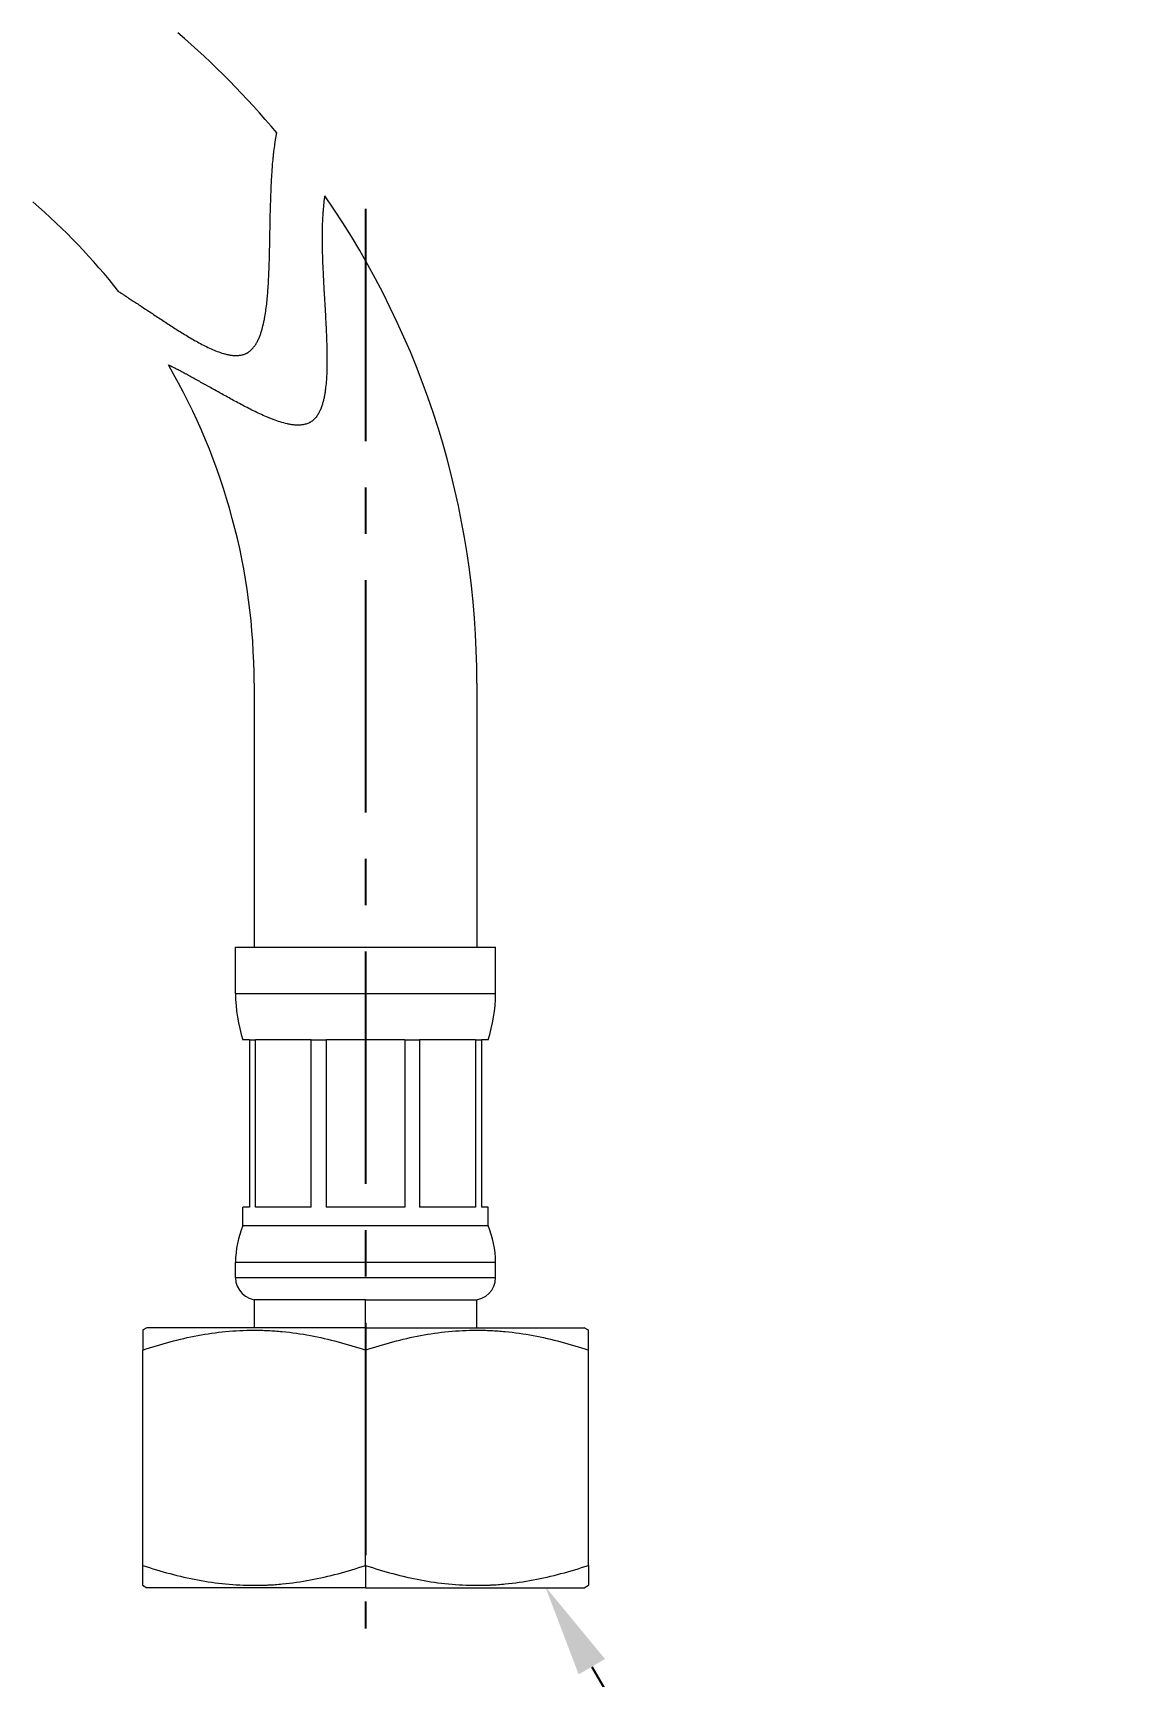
# Model space of a CAD drawing. Extents: x 840 to 1630, y 0 to 579.
# Drawn here: x 1062.3 to 1120.7, y 89.6 to 178.1 of the extents above; entities that cross this region are included whole.
import ezdxf
from ezdxf import colors
from ezdxf.entities.mleader import LeaderData, LeaderLine
from ezdxf.math import Vec2, Vec3

# ---------------------------------------------------------------- set-up
doc = ezdxf.new("R2010")
doc.units = 0
doc.header["$LTSCALE"] = 10
doc.header["$MEASUREMENT"] = 0
doc.linetypes.add('CENTER', pattern=[2, 1.25, -0.25, 0.25, -0.25])
doc.layers.get('0').update_dxf_attribs({"linetype": 'CONTINUOUS'})
doc.layers.add('1', color=7, linetype='CONTINUOUS')
doc.layers.add('BODY', color=7, linetype='CONTINUOUS')
doc.styles.add('Daelim Dimension', font='NanumGothic.ttf')

msp = doc.modelspace()

# ---------------------------------------------------------------- linework, layer by layer
at = {"layer": '1', "color": 7, "linetype": 'Continuous', "lineweight": 18}
for p, q in [((1074.186, 143.07), (1074.186, 128.847)), ((1086.186, 143.07), (1086.186, 128.847)), ((1073.186, 128.847), (1087.186, 128.847)), ((1073.186, 126.345), (1073.186, 128.847)), ((1087.186, 126.345), (1087.186, 128.847)), ((1073.936, 123.847), (1073.586, 123.847)), ((1073.936, 123.847), (1073.936, 114.847)), ((1073.936, 123.847), (1074.27, 123.847)), ((1074.27, 114.847), (1074.27, 123.847)), ((1077.26, 123.847), (1074.27, 123.847)), ((1077.26, 114.847), (1077.26, 123.847)), ((1077.26, 123.847), (1078.065, 123.847)), ((1078.065, 123.847), (1078.065, 114.847)), ((1082.307, 123.847), (1078.065, 123.847)), ((1082.307, 123.847), (1082.307, 114.847)), ((1082.307, 123.847), (1083.1, 123.847)), ((1083.1, 123.847), (1083.1, 114.847)), ((1086.108, 123.847), (1083.1, 123.847)), ((1086.108, 123.847), (1086.108, 114.847)), ((1086.108, 123.847), (1086.436, 123.847)), ((1086.436, 123.847), (1086.436, 114.847)), ((1086.786, 123.847), (1086.436, 123.847)), ((1073.936, 114.847), (1073.586, 114.847)), ((1073.586, 113.847), (1073.586, 114.847)), ((1077.26, 114.847), (1074.27, 114.847)), ((1082.307, 114.847), (1078.065, 114.847)), ((1086.108, 114.847), (1083.1, 114.847)), ((1086.786, 114.847), (1086.436, 114.847)), ((1086.786, 113.847), (1086.786, 114.847)), ((1073.586, 113.847), (1086.786, 113.847)), ((1073.186, 111.047), (1073.186, 111.888)), ((1087.186, 111.047), (1087.186, 111.888)), ((1080.186, 109.847), (1074.186, 109.847)), ((1074.186, 109.847), (1074.186, 108.347)), ((1080.186, 109.847), (1086.186, 109.847)), ((1086.186, 108.347), (1086.186, 109.847)), ((1068.41, 108.347), (1068.182, 108.216)), ((1080.186, 108.347), (1068.41, 108.347)), ((1080.186, 108.347), (1091.963, 108.347)), ((1092.19, 108.216), (1091.963, 108.347)), ((1068.186, 95.548), (1068.186, 107.146)), ((1080.186, 95.547), (1080.186, 107.147)), ((1092.186, 95.548), (1092.186, 107.146)), ((1068.182, 94.478), (1068.41, 94.347)), ((1080.186, 94.347), (1068.41, 94.347)), ((1080.186, 94.347), (1091.963, 94.347)), ((1091.963, 94.347), (1092.19, 94.478))]:
    msp.add_line(p, q, dxfattribs=at)
at = {"layer": '1', "color": 7, "linetype": 'Continuous', "lineweight": 13}
for p, q in [((1073.186, 126.345), (1087.186, 126.345)), ((1073.186, 111.888), (1087.186, 111.888)), ((1073.186, 111.047), (1087.186, 111.047)), ((1080.186, 108.347), (1080.186, 109.847)), ((1080.186, 107.147), (1080.186, 108.347)), ((1080.186, 95.547), (1080.186, 94.347))]:
    msp.add_line(p, q, dxfattribs=at)
at = {"layer": '1', "color": 7, "linetype": 'Continuous', "lineweight": 18}
for centre, radius, start, end in [((1040.05, 143.07), 46.136, 39.97451, 49.38312), ((1040.05, 143.07), 46.136, 0, 34.68219), ((1040.05, 143.07), 34.136, 38.13709, 49.38312), ((1040.05, 143.07), 34.136, 0, 30.13336), ((1081.186, 126.345), 8, 180, 198.19487), ((1079.186, 126.345), 8, 341.80513, 0), ((1078.186, 111.888), 5, 156.92608, 180), ((1082.186, 111.888), 5, 0, 23.07392), ((1074.386, 111.047), 1.2, 180, 270), ((1085.986, 111.047), 1.2, 270, 0)]:
    msp.add_arc(centre, radius, start, end, dxfattribs=at)
for points, knots in [([(1066.899, 164.151), (1066.899, 164.151), (1066.911, 164.143), (1066.943, 164.123), (1066.963, 164.11), (1066.988, 164.094), (1067.007, 164.082), (1067.016, 164.076), (1067.067, 164.044), (1067.116, 164.012), (1067.227, 163.941), (1067.288, 163.902), (1067.371, 163.848), (1067.388, 163.837), (1067.422, 163.815), (1067.44, 163.803), (1067.493, 163.769), (1067.53, 163.745), (1067.641, 163.672), (1067.719, 163.622), (1067.878, 163.517), (1067.961, 163.463), (1068.129, 163.351), (1068.215, 163.294), (1068.39, 163.178), (1068.48, 163.119), (1068.661, 162.998), (1068.753, 162.938), (1069.031, 162.754), (1069.219, 162.629), (1069.603, 162.378), (1069.797, 162.252), (1070.192, 162.002), (1070.393, 161.878), (1070.698, 161.695), (1070.801, 161.634), (1071.008, 161.515), (1071.113, 161.457), (1071.324, 161.342), (1071.431, 161.286), (1071.646, 161.178), (1071.755, 161.126), (1071.975, 161.027), (1072.086, 160.981), (1072.312, 160.895), (1072.426, 160.855), (1072.572, 160.813), (1072.602, 160.805), (1072.661, 160.789), (1072.69, 160.782), (1072.78, 160.762), (1072.839, 160.75), (1072.959, 160.73), (1073.02, 160.723), (1073.141, 160.714), (1073.202, 160.712), (1073.294, 160.715), (1073.324, 160.717), (1073.386, 160.722), (1073.417, 160.726), (1073.508, 160.741), (1073.568, 160.755), (1073.656, 160.784), (1073.685, 160.795), (1073.729, 160.813), (1073.743, 160.82), (1073.771, 160.833), (1073.785, 160.84), (1073.854, 160.878), (1073.907, 160.912), (1073.981, 160.971), (1074.005, 160.992), (1074.052, 161.036), (1074.074, 161.059), (1074.14, 161.13), (1074.18, 161.18), (1074.255, 161.285), (1074.289, 161.34), (1074.338, 161.425), (1074.353, 161.454), (1074.383, 161.513), (1074.398, 161.542), (1074.439, 161.632), (1074.465, 161.692), (1074.512, 161.814), (1074.535, 161.875), (1074.596, 162.062), (1074.632, 162.189), (1074.672, 162.349), (1074.679, 162.381), (1074.694, 162.446), (1074.701, 162.478), (1074.722, 162.575), (1074.735, 162.64), (1074.772, 162.834), (1074.793, 162.964), (1074.831, 163.223), (1074.848, 163.353), (1074.878, 163.613), (1074.891, 163.743), (1074.926, 164.133), (1074.944, 164.393), (1074.974, 164.913), (1074.985, 165.173), (1074.999, 165.563), (1075.004, 165.693), (1075.009, 165.887), (1075.011, 165.952), (1075.015, 166.082), (1075.016, 166.147), (1075.024, 166.47), (1075.029, 166.727), (1075.039, 167.236), (1075.043, 167.488), (1075.053, 167.986), (1075.058, 168.233), (1075.069, 168.72), (1075.076, 168.96), (1075.092, 169.433), (1075.101, 169.666), (1075.115, 169.952), (1075.118, 170.008), (1075.123, 170.093), (1075.124, 170.121), (1075.127, 170.177), (1075.135, 170.317), (1075.143, 170.452), (1075.165, 170.77), (1075.181, 170.972), (1075.206, 171.257), (1075.215, 171.349), (1075.229, 171.482), (1075.234, 171.526), (1075.243, 171.611), (1075.248, 171.653), (1075.271, 171.855), (1075.29, 171.999), (1075.318, 172.188), (1075.326, 172.246), (1075.339, 172.327), (1075.345, 172.365), (1075.351, 172.401), (1075.355, 172.424), (1075.357, 172.435), (1075.366, 172.49), (1075.379, 172.567), (1075.394, 172.649), (1075.4, 172.682), (1075.404, 172.704), (1075.405, 172.71), (1075.405, 172.71)], [0, 0, 0, 0, 0.015625, 0.015625, 0.023437, 0.027344, 0.027344, 0.03125, 0.03125, 0.046875, 0.046875, 0.0625, 0.0625, 0.066406, 0.066406, 0.070312, 0.070312, 0.078125, 0.078125, 0.09375, 0.09375, 0.109375, 0.109375, 0.125, 0.125, 0.140625, 0.140625, 0.15625, 0.15625, 0.1875, 0.1875, 0.21875, 0.21875, 0.25, 0.25, 0.265625, 0.265625, 0.28125, 0.28125, 0.296875, 0.296875, 0.3125, 0.3125, 0.328125, 0.328125, 0.34375, 0.34375, 0.347656, 0.347656, 0.351562, 0.351562, 0.359375, 0.359375, 0.367187, 0.367187, 0.375, 0.375, 0.378906, 0.378906, 0.382812, 0.382812, 0.390625, 0.390625, 0.394531, 0.394531, 0.396484, 0.396484, 0.398437, 0.398437, 0.40625, 0.40625, 0.410156, 0.410156, 0.414062, 0.414062, 0.421875, 0.421875, 0.429687, 0.429687, 0.433594, 0.433594, 0.4375, 0.4375, 0.445312, 0.445312, 0.453125, 0.453125, 0.46875, 0.46875, 0.472656, 0.472656, 0.476562, 0.476562, 0.484375, 0.484375, 0.5, 0.5, 0.515625, 0.515625, 0.53125, 0.53125, 0.5625, 0.5625, 0.59375, 0.59375, 0.609375, 0.609375, 0.617187, 0.617187, 0.625, 0.625, 0.65625, 0.65625, 0.6875, 0.6875, 0.71875, 0.71875, 0.75, 0.75, 0.78125, 0.78125, 0.789062, 0.789062, 0.792969, 0.792969, 0.796875, 0.8125, 0.8125, 0.84375, 0.84375, 0.859375, 0.859375, 0.867187, 0.867187, 0.875, 0.875, 0.90625, 0.90625, 0.921875, 0.921875, 0.929687, 0.933594, 0.933594, 0.9375, 0.9375, 0.953125, 0.96875, 0.984375, 0.984375, 1, 1, 1, 1]), ([(1077.989, 169.322), (1077.989, 169.322), (1077.988, 169.316), (1077.984, 169.288), (1077.981, 169.268), (1077.973, 169.214), (1077.968, 169.181), (1077.96, 169.12), (1077.957, 169.099), (1077.951, 169.051), (1077.948, 169.026), (1077.933, 168.893), (1077.919, 168.763), (1077.899, 168.535), (1077.893, 168.453), (1077.884, 168.323), (1077.882, 168.278), (1077.876, 168.187), (1077.874, 168.141), (1077.862, 167.903), (1077.855, 167.699), (1077.849, 167.374), (1077.848, 167.263), (1077.848, 167.12), (1077.848, 167.091), (1077.848, 167.033), (1077.848, 167.004), (1077.848, 166.917), (1077.848, 166.858), (1077.851, 166.562), (1077.856, 166.32), (1077.871, 165.827), (1077.881, 165.575), (1077.904, 165.065), (1077.917, 164.807), (1077.934, 164.48), (1077.938, 164.414), (1077.945, 164.283), (1077.949, 164.217), (1077.96, 164.019), (1077.968, 163.887), (1077.991, 163.489), (1078.007, 163.223), (1078.037, 162.688), (1078.051, 162.419), (1078.077, 161.881), (1078.088, 161.611), (1078.1, 161.204), (1078.104, 161.069), (1078.108, 160.797), (1078.11, 160.661), (1078.11, 160.389), (1078.109, 160.253), (1078.104, 159.981), (1078.1, 159.845), (1078.088, 159.573), (1078.079, 159.437), (1078.057, 159.166), (1078.043, 159.03), (1078.017, 158.826), (1078.007, 158.758), (1077.986, 158.623), (1077.974, 158.556), (1077.947, 158.422), (1077.932, 158.355), (1077.9, 158.223), (1077.882, 158.157), (1077.843, 158.027), (1077.821, 157.962), (1077.773, 157.834), (1077.746, 157.771), (1077.701, 157.677), (1077.685, 157.646), (1077.652, 157.585), (1077.634, 157.556), (1077.579, 157.468), (1077.539, 157.412), (1077.472, 157.333), (1077.448, 157.307), (1077.399, 157.258), (1077.373, 157.235), (1077.32, 157.192), (1077.292, 157.171), (1077.249, 157.143), (1077.234, 157.133), (1077.204, 157.116), (1077.189, 157.107), (1077.112, 157.067), (1077.048, 157.041), (1076.95, 157.011), (1076.917, 157.003), (1076.866, 156.992), (1076.849, 156.989), (1076.815, 156.983), (1076.798, 156.98), (1076.713, 156.968), (1076.646, 156.964), (1076.51, 156.962), (1076.442, 156.964), (1076.341, 156.973), (1076.307, 156.976), (1076.24, 156.984), (1076.206, 156.989), (1076.106, 157.005), (1076.041, 157.018), (1075.845, 157.061), (1075.718, 157.096), (1075.466, 157.174), (1075.342, 157.218), (1075.157, 157.288), (1075.096, 157.312), (1074.975, 157.361), (1074.914, 157.386), (1074.734, 157.463), (1074.616, 157.516), (1074.382, 157.624), (1074.266, 157.68), (1074.038, 157.792), (1073.925, 157.849), (1073.589, 158.021), (1073.37, 158.137), (1072.939, 158.37), (1072.728, 158.487), (1072.313, 158.717), (1072.109, 158.83), (1071.81, 158.998), (1071.712, 159.053), (1071.566, 159.134), (1071.517, 159.161), (1071.421, 159.215), (1071.373, 159.241), (1071.137, 159.372), (1070.957, 159.472), (1070.7, 159.612), (1070.617, 159.657), (1070.517, 159.711), (1070.497, 159.722), (1070.458, 159.743), (1070.439, 159.753), (1070.381, 159.784), (1070.343, 159.804), (1070.234, 159.863), (1070.165, 159.899), (1070.037, 159.967), (1069.977, 159.998), (1069.868, 160.055), (1069.819, 160.081), (1069.765, 160.109), (1069.754, 160.114), (1069.734, 160.124), (1069.724, 160.129), (1069.696, 160.144), (1069.68, 160.152), (1069.634, 160.175), (1069.612, 160.187), (1069.581, 160.203), (1069.573, 160.207), (1069.573, 160.207)], [0, 0, 0, 0, 0.015626, 0.015626, 0.031251, 0.031251, 0.046877, 0.046877, 0.05469, 0.05469, 0.062502, 0.062502, 0.093754, 0.093754, 0.109379, 0.109379, 0.117192, 0.117192, 0.125005, 0.125005, 0.156256, 0.156256, 0.171881, 0.171881, 0.175788, 0.175788, 0.179694, 0.179694, 0.187507, 0.187507, 0.218758, 0.218758, 0.250009, 0.250009, 0.281261, 0.281261, 0.289073, 0.289073, 0.296886, 0.296886, 0.312512, 0.312512, 0.343763, 0.343763, 0.375014, 0.375014, 0.406265, 0.406265, 0.421891, 0.421891, 0.437516, 0.437516, 0.453142, 0.453142, 0.468768, 0.468768, 0.484393, 0.484393, 0.500019, 0.500019, 0.507832, 0.507832, 0.515644, 0.515644, 0.523457, 0.523457, 0.53127, 0.53127, 0.539083, 0.539083, 0.546895, 0.546895, 0.550802, 0.550802, 0.554708, 0.554708, 0.562521, 0.562521, 0.566427, 0.566427, 0.570334, 0.570334, 0.57424, 0.57424, 0.576193, 0.576193, 0.578147, 0.578147, 0.585959, 0.585959, 0.589866, 0.589866, 0.591819, 0.591819, 0.593772, 0.593772, 0.601585, 0.601585, 0.609398, 0.609398, 0.613304, 0.613304, 0.617211, 0.617211, 0.625023, 0.625023, 0.640649, 0.640649, 0.656275, 0.656275, 0.664087, 0.664087, 0.6719, 0.6719, 0.687526, 0.687526, 0.703151, 0.703151, 0.718777, 0.718777, 0.750028, 0.750028, 0.781279, 0.781279, 0.81253, 0.81253, 0.828156, 0.828156, 0.835969, 0.835969, 0.843782, 0.843782, 0.875033, 0.875033, 0.890658, 0.890658, 0.894565, 0.894565, 0.898471, 0.898471, 0.906284, 0.906284, 0.92191, 0.92191, 0.937535, 0.937535, 0.953161, 0.953161, 0.957067, 0.957067, 0.960974, 0.960974, 0.968786, 0.968786, 0.984412, 0.984412, 1, 1, 1, 1]), ([(1068.186, 108.218), (1068.186, 108.218), (1068.186, 108.217), (1068.186, 108.212), (1068.186, 108.21), (1068.186, 108.206), (1068.186, 108.192), (1068.186, 108.169), (1068.186, 108.096), (1068.186, 108.023), (1068.186, 107.837), (1068.186, 107.722), (1068.186, 107.459), (1068.186, 107.31), (1068.186, 107.146)], [0, 0, 0, 0, 0.060313, 0.060313, 0.091636, 0.091636, 0.122959, 0.24825, 0.24825, 0.498834, 0.498834, 0.749417, 0.749417, 1, 1, 1, 1]), ([(1068.186, 107.146), (1069.166, 107.473), (1070.153, 107.742), (1071.648, 108.022), (1072.149, 108.094), (1073.158, 108.192), (1073.665, 108.218), (1074.302, 108.218), (1074.43, 108.217), (1074.622, 108.212), (1074.686, 108.211), (1074.814, 108.206), (1075.133, 108.192), (1075.451, 108.169), (1076.211, 108.096), (1076.715, 108.024), (1077.716, 107.837), (1078.213, 107.723), (1079.203, 107.46), (1079.696, 107.311), (1080.186, 107.147)], [0, 0, 0, 0, 0.25, 0.25, 0.375, 0.375, 0.5, 0.5, 0.53125, 0.53125, 0.546875, 0.546875, 0.5625, 0.625, 0.625, 0.75, 0.75, 0.875, 0.875, 1, 1, 1, 1]), ([(1080.186, 107.147), (1081.166, 107.474), (1082.153, 107.743), (1083.648, 108.022), (1084.149, 108.095), (1085.158, 108.193), (1085.665, 108.218), (1086.302, 108.218), (1086.43, 108.217), (1086.622, 108.212), (1086.686, 108.21), (1086.814, 108.206), (1087.133, 108.192), (1087.451, 108.169), (1088.211, 108.096), (1088.715, 108.023), (1089.716, 107.836), (1090.213, 107.722), (1091.203, 107.459), (1091.696, 107.31), (1092.186, 107.146)], [0, 0, 0, 0, 0.25, 0.25, 0.375, 0.375, 0.5, 0.5, 0.53125, 0.53125, 0.546875, 0.546875, 0.5625, 0.625, 0.625, 0.75, 0.75, 0.875, 0.875, 1, 1, 1, 1]), ([(1092.186, 107.146), (1092.186, 107.473), (1092.186, 107.742), (1092.186, 108.022), (1092.186, 108.094), (1092.186, 108.192), (1092.186, 108.218), (1092.186, 108.218), (1092.186, 108.218), (1092.186, 108.218)], [0, 0, 0, 0, 0.498674, 0.498674, 0.748011, 0.748011, 0.997349, 0.997349, 1, 1, 1, 1]), ([(1068.186, 94.476), (1068.186, 94.476), (1068.186, 94.478), (1068.186, 94.482), (1068.186, 94.484), (1068.186, 94.489), (1068.186, 94.502), (1068.186, 94.525), (1068.186, 94.599), (1068.186, 94.671), (1068.186, 94.858), (1068.186, 94.972), (1068.186, 95.236), (1068.186, 95.385), (1068.186, 95.549)], [0, 0, 0, 0, 0.060313, 0.060313, 0.091636, 0.091636, 0.122959, 0.24825, 0.24825, 0.498834, 0.498834, 0.749417, 0.749417, 1, 1, 1, 1]), ([(1068.186, 95.549), (1069.166, 95.222), (1070.153, 94.953), (1071.648, 94.673), (1072.149, 94.601), (1073.158, 94.502), (1073.665, 94.477), (1074.302, 94.476), (1074.43, 94.478), (1074.622, 94.482), (1074.686, 94.484), (1074.814, 94.489), (1075.133, 94.502), (1075.451, 94.525), (1076.211, 94.598), (1076.715, 94.671), (1077.716, 94.858), (1078.213, 94.972), (1079.203, 95.235), (1079.696, 95.384), (1080.186, 95.547)], [0, 0, 0, 0, 0.25, 0.25, 0.375, 0.375, 0.5, 0.5, 0.53125, 0.53125, 0.546875, 0.546875, 0.5625, 0.625, 0.625, 0.75, 0.75, 0.875, 0.875, 1, 1, 1, 1]), ([(1080.186, 95.547), (1081.166, 95.221), (1082.153, 94.952), (1083.648, 94.672), (1084.149, 94.6), (1085.158, 94.502), (1085.665, 94.477), (1086.302, 94.476), (1086.43, 94.478), (1086.622, 94.482), (1086.686, 94.484), (1086.814, 94.489), (1087.133, 94.502), (1087.451, 94.526), (1088.211, 94.599), (1088.715, 94.672), (1089.716, 94.858), (1090.213, 94.972), (1091.203, 95.236), (1091.696, 95.385), (1092.186, 95.549)], [0, 0, 0, 0, 0.25, 0.25, 0.375, 0.375, 0.5, 0.5, 0.53125, 0.53125, 0.546875, 0.546875, 0.5625, 0.625, 0.625, 0.75, 0.75, 0.875, 0.875, 1, 1, 1, 1]), ([(1092.186, 95.549), (1092.186, 95.222), (1092.186, 94.953), (1092.186, 94.673), (1092.186, 94.6), (1092.186, 94.502), (1092.186, 94.477), (1092.186, 94.476), (1092.186, 94.476), (1092.186, 94.476)], [0, 0, 0, 0, 0.498674, 0.498674, 0.748011, 0.748011, 0.997348, 0.997348, 1, 1, 1, 1])]:
    msp.add_open_spline(points, degree=3, knots=knots, dxfattribs=at)
at = {"layer": 'BODY', "color": 1, "linetype": 'CENTER', "lineweight": -3}
msp.add_line((1080.186, 168.606), (1080.186, 92.156), dxfattribs=at)

# ---------------------------------------------------------------- leaders
at = {"ltscale": 0.5}
ml = msp.add_multileader_mtext('Standard', dxfattribs=at)
ml.set_content('G1/2-14TH', color=256, style='Daelim Dimension')
ml.set_leader_properties(color=5)
ml.build(insert=Vec2(0, 0))
ml.multileader.update_dxf_attribs({"text_left_attachment_type": 6, "text_right_attachment_type": 6, "dogleg_length": 0.36, "arrow_head_size": 5})
ctx = ml.context
ctx.base_point, ctx.char_height, ctx.arrow_head_size, ctx.landing_gap_size, ctx.plane_origin = Vec3(1105.398, 68.329), 10, 5, 0.09, Vec3(1089.86, 94.434)
ctx.left_attachment, ctx.right_attachment = 6, 6
notes = []
notes.append((ctx, [(0, (1, 1, 0), (1105.038, 68.329), (1, 0), 0.36, [(0, [(1089.86, 94.415)], 0, [])])]))
ctx.mtext.insert, ctx.mtext.flow_direction = Vec3(1105.488, 80.329), 5
for ctx, leaders in notes:
    for number, flags, end, landing, length, lines in leaders:
        leader = LeaderData()
        leader.index, (leader.has_last_leader_line, leader.has_dogleg_vector, leader.attachment_direction) = number, flags
        leader.last_leader_point, leader.dogleg_vector, leader.dogleg_length = Vec3(end), Vec3(landing), length
        for number, points, colour, breaks in lines:
            line = LeaderLine()
            line.index, line.vertices, line.color, line.breaks = number, Vec3.list(points), colors.encode_raw_color(colour), breaks
            leader.lines.append(line)
        ctx.leaders.append(leader)

doc.saveas('drawing.dxf')
